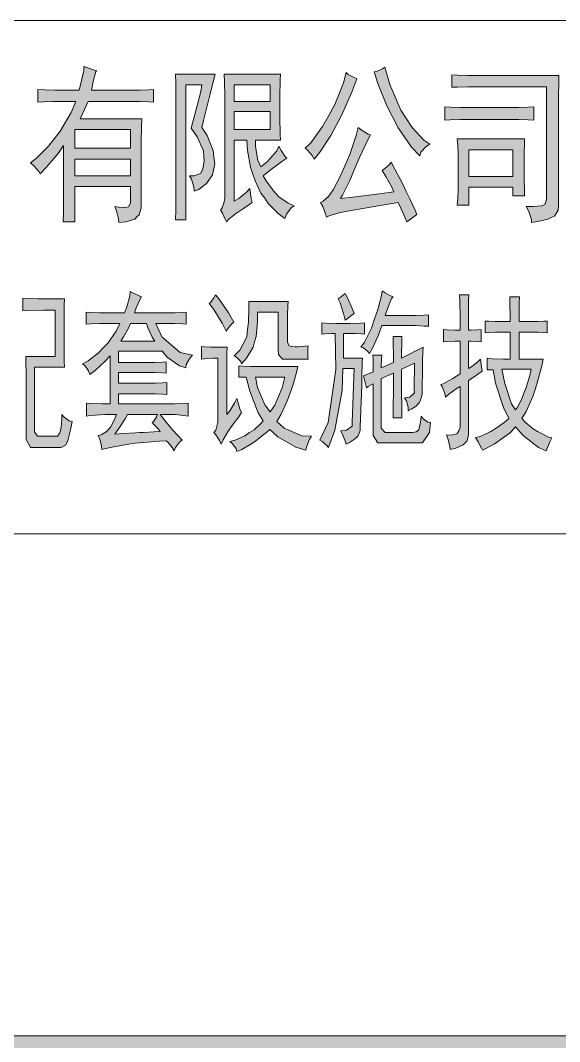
# Model space of a CAD drawing. Header units: millimetres. Extents: x 0 to 207, y 0 to 293.
# Drawn here: x 129.03 to 140.8, y 242.76 to 265.05 of the extents above; entities that cross this region are included whole.
import ezdxf

# ---------------------------------------------------------------- set-up
doc = ezdxf.new("R2010")
doc.units = ezdxf.units.MM

msp = doc.modelspace()

# ---------------------------------------------------------------- hatches: boundary and pattern name
h = msp.add_hatch(color=0)
h.paths.add_polyline_path([(129.247194, 261.941028), (129.38125, 262.043333), (129.645833, 262.307917), (129.772833, 262.473722), (129.899833, 262.636), (130.136194, 263.041694), (130.242028, 263.285111), (129.818694, 263.285111), (129.737556, 263.285111), (129.532944, 263.278056), (129.409472, 263.271), (129.409472, 263.546167), (129.561167, 263.539111), (129.790472, 263.532056), (129.864556, 263.532056), (130.309056, 263.532056), (130.358444, 263.708444), (130.411361, 263.962444), (130.414889, 264.043583), (130.503083, 264.015361), (130.644194, 263.9695), (130.697111, 263.955389), (130.679472, 263.934222), (130.6195, 263.722556), (130.580694, 263.532056), (131.526139, 263.532056), (131.624917, 263.532056), (131.829528, 263.539111), (131.935361, 263.546167), (131.935361, 263.271), (131.829528, 263.278056), (131.642556, 263.285111), (131.561417, 263.285111), (130.510139, 263.285111), (130.467806, 263.189861), (130.379611, 262.999361), (130.33375, 262.904111), (131.677833, 262.904111), (131.670778, 262.720667), (131.66725, 262.392583), (131.66725, 262.247944), (131.66725, 261.062611), (131.66725, 260.960306), (131.621389, 260.812139), (131.572, 260.76275), (131.526139, 260.716889), (131.328583, 260.653389), (131.176889, 260.639278), (131.169833, 260.720417), (131.1275, 260.893278), (131.092222, 260.988528), (131.180417, 260.974417), (131.310944, 260.967361), (131.34975, 260.974417), (131.392083, 260.981472), (131.434417, 261.062611), (131.434417, 261.136694), (131.434417, 261.4295), (130.217333, 261.4295), (130.217333, 260.653389), (129.959806, 260.653389), (129.966861, 260.836833), (129.970389, 261.150806), (129.970389, 261.281333), (129.970389, 262.3185), (129.850444, 262.145639), (129.592917, 261.838722), (129.458861, 261.704667), (129.434167, 261.757583), (129.328333, 261.874)])
h.paths.add_polyline_path([(131.434417, 262.262056), (131.434417, 262.671278), (130.217333, 262.671278), (130.217333, 262.262056)])
h.paths.add_polyline_path([(131.434417, 261.662333), (131.434417, 262.025694), (130.217333, 262.025694), (130.217333, 261.662333)])
h = msp.add_hatch(color=0)
h.dxf.hatch_style = 2
h.paths.add_polyline_path([(136.983611, 264.029472), (137.0965, 263.655528), (137.332861, 263.094611), (137.459861, 262.904111), (137.583333, 262.713611), (137.837333, 262.434917), (137.967861, 262.35025), (137.886722, 262.297333), (137.773833, 262.173861), (137.745611, 262.099778), (137.569222, 262.283222), (137.272889, 262.706556), (137.149417, 262.946444), (137.025944, 263.189861), (136.828389, 263.676694), (136.750778, 263.927167), (136.814278, 263.941278), (136.934222, 263.994194)])
h = msp.add_hatch(color=0)
h.dxf.hatch_style = 2
h.paths.add_polyline_path([(133.279444, 263.881306), (133.173611, 263.450917), (133.028972, 262.868833), (132.986639, 262.713611), (133.103056, 262.537222), (133.237111, 262.216194), (133.25475, 262.071556), (133.272389, 261.923389), (133.223, 261.6835), (133.155972, 261.58825), (133.088944, 261.493), (132.923139, 261.362472), (132.824361, 261.327194), (132.817306, 261.422444), (132.764389, 261.58825), (132.718528, 261.662333), (132.824361, 261.662333), (132.958417, 261.711722), (132.986639, 261.764639), (133.014861, 261.814028), (133.039556, 261.979833), (133.0325, 262.092722), (133.028972, 262.205611), (132.887861, 262.509), (132.753806, 262.6995), (132.845528, 263.027583), (132.965472, 263.503833), (132.986639, 263.648472), (132.637389, 263.648472), (132.637389, 260.69925), (132.415139, 260.69925), (132.422194, 260.903861), (132.425722, 261.3025), (132.425722, 261.500056), (132.425722, 263.211028), (132.425722, 263.341556), (132.422194, 263.676694), (132.415139, 263.881306)])
h = msp.add_hatch(color=0)
h.paths.add_polyline_path([(134.704667, 263.881306), (134.701139, 263.750778), (134.694083, 263.387417), (134.694083, 263.151056), (134.694083, 262.925278), (134.701139, 262.568972), (134.704667, 262.434917), (134.157861, 262.434917), (134.157861, 262.297333), (134.214306, 262.004528), (134.274278, 261.852833), (134.425972, 261.976306), (134.623528, 262.202083), (134.669389, 262.304389), (134.718778, 262.216194), (134.803444, 262.085667), (134.845778, 262.043333), (134.739944, 261.976306), (134.482417, 261.785806), (134.330722, 261.662333), (134.394222, 261.552972), (134.531806, 261.362472), (134.598833, 261.281333), (134.669389, 261.200194), (134.874, 261.062611), (135.008056, 261.006167), (134.941028, 260.960306), (134.835194, 260.822722), (134.799917, 260.727472), (134.658806, 260.836833), (134.440083, 261.059083), (134.362472, 261.171972), (134.281333, 261.284861), (134.154333, 261.549444), (134.104944, 261.697611), (134.055556, 261.849306), (133.988528, 262.216194), (133.970889, 262.434917), (133.69925, 262.434917), (133.69925, 261.108472), (133.7945, 261.164917), (133.963833, 261.3025), (134.037917, 261.383639), (134.044972, 261.320139), (134.069667, 261.164917), (134.087306, 261.076722), (134.034389, 261.041444), (133.896806, 260.946194), (133.812139, 260.886222), (133.727472, 260.829778), (133.582833, 260.713361), (133.526389, 260.653389), (133.501694, 260.713361), (133.438194, 260.843889), (133.395861, 260.917972), (133.431139, 260.960306), (133.477, 261.090833), (133.491111, 261.179028), (133.491111, 263.23925), (133.491111, 263.387417), (133.484056, 263.708444), (133.477, 263.881306)])
h.paths.add_polyline_path([(134.482417, 262.671278), (134.482417, 263.066389), (133.69925, 263.066389), (133.69925, 262.671278)])
h.paths.add_polyline_path([(134.482417, 263.285111), (134.482417, 263.648472), (133.69925, 263.648472), (133.69925, 263.285111)])
h = msp.add_hatch(color=0)
h.dxf.hatch_style = 2
h.paths.add_polyline_path([(136.376833, 263.779), (136.267472, 263.489722), (136.038167, 262.978194), (135.92175, 262.759472), (135.805333, 262.537222), (135.565444, 262.173861), (135.441972, 262.025694), (135.396111, 262.106833), (135.297333, 262.22325), (135.244417, 262.262056), (135.367889, 262.378472), (135.621889, 262.734778), (135.759472, 262.978194), (135.893528, 263.218083), (136.084028, 263.687278), (136.144, 263.913056), (136.182806, 263.87425), (136.30275, 263.81075)])
h = msp.add_hatch(color=0)
h.dxf.hatch_style = 2
h.paths.add_polyline_path([(140.783028, 263.853083), (140.7795, 263.694333), (140.772444, 263.408583), (140.772444, 263.285111), (140.772444, 261.006167), (140.765389, 260.910917), (140.687778, 260.780389), (140.613694, 260.748639), (140.543139, 260.716889), (140.327944, 260.660444), (140.186833, 260.639278), (140.186833, 260.706306), (140.130389, 260.879167), (140.070417, 260.988528), (140.222111, 260.988528), (140.409083, 261.006167), (140.444361, 261.020278), (140.479639, 261.034389), (140.514917, 261.14375), (140.514917, 261.239), (140.514917, 263.606139), (138.902722, 263.606139), (138.796889, 263.606139), (138.567583, 263.599083), (138.447639, 263.592028), (138.447639, 263.867194), (138.567583, 263.860139), (138.789833, 263.853083), (138.892139, 263.853083)])
h = msp.add_hatch(color=0)
h.dxf.hatch_style = 2
h.paths.add_polyline_path([(139.827, 263.151056), (139.901083, 263.151056), (140.105694, 263.158111), (140.236222, 263.168694), (140.236222, 262.875889), (140.11275, 262.882944), (139.911667, 262.89), (139.837583, 262.89), (138.751028, 262.89), (138.638139, 262.89), (138.412361, 262.882944), (138.295944, 262.875889), (138.295944, 263.168694), (138.412361, 263.158111), (138.638139, 263.151056), (138.751028, 263.151056)])
h = msp.add_hatch(color=0)
h.dxf.hatch_style = 2
h.paths.add_polyline_path([(137.184694, 261.309556), (137.138833, 261.411861), (137.008306, 261.648222), (136.927167, 261.77875), (136.983611, 261.821083), (137.085917, 261.909278), (137.124722, 261.955139), (137.212917, 261.792861), (137.375194, 261.475361), (137.452806, 261.320139), (137.530417, 261.161389), (137.646833, 260.910917), (137.685639, 260.815667), (137.622139, 260.769806), (137.512778, 260.688667), (137.463389, 260.653389), (137.428111, 260.741583), (137.336389, 260.95325), (137.276417, 261.076722), (136.884833, 261.013222), (136.3345, 260.917972), (136.172222, 260.886222), (136.013472, 260.858), (135.780639, 260.790972), (135.710083, 260.755694), (135.692444, 260.829778), (135.628944, 260.988528), (135.583083, 261.076722), (135.639528, 261.108472), (135.752417, 261.20725), (135.805333, 261.281333), (135.85825, 261.355417), (136.013472, 261.662333), (136.115778, 261.895167), (136.218083, 262.128), (136.359194, 262.537222), (136.401528, 262.713611), (136.489722, 262.646583), (136.623778, 262.568972), (136.669639, 262.554861), (136.606139, 262.427861), (136.433278, 262.057444), (136.323917, 261.806972), (136.218083, 261.560028), (136.062861, 261.239), (136.013472, 261.164917), (136.285111, 261.193139), (136.867194, 261.267222)])
h = msp.add_hatch(color=0)
h.paths.add_polyline_path([(140.035139, 262.466667), (140.031611, 262.364361), (140.024556, 262.145639), (140.024556, 262.025694), (140.024556, 261.704667), (140.024556, 261.58825), (140.031611, 261.348361), (140.035139, 261.224889), (139.777611, 261.224889), (139.777611, 261.411861), (138.821583, 261.411861), (138.821583, 261.020278), (138.564056, 261.020278), (138.574639, 261.150806), (138.585222, 261.383639), (138.585222, 261.485944), (138.585222, 262.025694), (138.585222, 262.120944), (138.574639, 262.339667), (138.564056, 262.466667)])
h.paths.add_polyline_path([(139.777611, 261.648222), (139.777611, 262.230306), (138.821583, 262.230306), (138.821583, 261.648222)])
h = msp.add_hatch(color=0)
h.paths.add_polyline_path([(131.670778, 259.020028), (131.6355, 258.953), (131.557889, 258.776611), (131.519083, 258.66725), (132.305778, 258.66725), (132.3975, 258.66725), (132.570361, 258.674306), (132.6515, 258.681361), (132.6515, 258.420306), (132.577417, 258.427361), (132.401028, 258.434417), (132.305778, 258.434417), (131.988278, 258.434417), (132.115278, 258.148667), (132.513917, 257.806472), (132.785556, 257.7465), (132.725583, 257.683), (132.6515, 257.541889), (132.640917, 257.471333), (132.499806, 257.513667), (132.23875, 257.697111), (132.122333, 257.834694), (131.169833, 257.834694), (131.169833, 257.58775), (131.875389, 257.58775), (131.963583, 257.58775), (132.129389, 257.594806), (132.214056, 257.601861), (132.214056, 257.351389), (132.129389, 257.358444), (131.963583, 257.369028), (131.875389, 257.369028), (131.169833, 257.369028), (131.169833, 257.132667), (131.896556, 257.132667), (131.977694, 257.132667), (132.139972, 257.139722), (132.224639, 257.146778), (132.224639, 256.885722), (132.139972, 256.892778), (131.977694, 256.899833), (131.896556, 256.899833), (131.169833, 256.899833), (131.169833, 256.681111), (132.316361, 256.681111), (132.401028, 256.681111), (132.591528, 256.688167), (132.693833, 256.695222), (132.693833, 256.416528), (132.595056, 256.430639), (132.408083, 256.448278), (132.316361, 256.448278), (132.08, 256.448278), (132.136444, 256.374194), (132.242278, 256.243667), (132.295194, 256.183694), (132.344583, 256.123722), (132.478639, 255.979083), (132.559778, 255.890889), (132.503333, 255.848556), (132.418667, 255.732139), (132.386917, 255.658056), (132.341056, 255.732139), (132.252861, 255.8415), (132.214056, 255.876778), (132.058833, 255.869722), (131.723694, 255.8415), (131.536722, 255.820333), (131.353278, 255.795639), (130.989917, 255.732139), (130.81, 255.686278), (130.802944, 255.760361), (130.760611, 255.912056), (130.728861, 255.993194), (130.795889, 256.007306), (130.90525, 256.074333), (130.951111, 256.123722), (130.993444, 256.176639), (131.081639, 256.338917), (131.1275, 256.448278), (130.877028, 256.448278), (130.552472, 256.430639), (130.474861, 256.416528), (130.474861, 256.695222), (130.556, 256.688167), (130.81, 256.681111), (130.986389, 256.681111), (130.986389, 257.732389), (130.877028, 257.615972), (130.658306, 257.411361), (130.545417, 257.323167), (130.513667, 257.404306), (130.432528, 257.520722), (130.383139, 257.556), (130.510139, 257.623028), (130.735917, 257.795889), (130.838222, 257.901722), (130.937, 258.007556), (131.116917, 258.272139), (131.201583, 258.434417), (130.84175, 258.434417), (130.757083, 258.434417), (130.566583, 258.427361), (130.464278, 258.420306), (130.464278, 258.681361), (130.566583, 258.674306), (130.757083, 258.66725), (130.84175, 258.66725), (131.303889, 258.66725), (131.353278, 258.797778), (131.416778, 259.034139), (131.423833, 259.136444), (131.497917, 259.097639), (131.621389, 259.041194)])
h.paths.add_polyline_path([(131.088694, 256.021417), (131.272139, 256.032), (131.543778, 256.046111), (131.628444, 256.053167), (131.716639, 256.060222), (131.942417, 256.074333), (132.08, 256.081389), (132.037667, 256.134306), (131.953, 256.226028), (131.907139, 256.271889), (131.942417, 256.307167), (131.998861, 256.395361), (132.020028, 256.448278), (131.363861, 256.448278), (131.318, 256.353028), (131.180417, 256.141361)])
h.paths.add_polyline_path([(131.967111, 258.053417), (131.907139, 258.134556), (131.815417, 258.325056), (131.783667, 258.434417), (131.434417, 258.434417), (131.388556, 258.332111), (131.282722, 258.141611), (131.219222, 258.053417)])
h = msp.add_hatch(color=0)
h.dxf.hatch_style = 2
h.paths.add_polyline_path([(133.2865, 259.062361), (133.367639, 258.967111), (133.568722, 258.66725), (133.685139, 258.462639), (133.646333, 258.427361), (133.561667, 258.332111), (133.522861, 258.272139), (133.434667, 258.441472), (133.251222, 258.741333), (133.152444, 258.871861), (133.184194, 258.900083), (133.251222, 258.995333)])
h = msp.add_hatch(color=0)
h.dxf.hatch_style = 2
h.paths.add_polyline_path([(136.119306, 259.090583), (136.17575, 258.981222), (136.274528, 258.7625), (136.313333, 258.653139), (136.267472, 258.617861), (136.172222, 258.543778), (136.119306, 258.5085), (136.084028, 258.653139), (136.006417, 258.885972), (135.967611, 258.974167), (136.006417, 259.002389), (136.084028, 259.062361)])
h = msp.add_hatch(color=0)
h.dxf.hatch_style = 2
h.paths.add_polyline_path([(137.163528, 259.020028), (137.131778, 258.981222), (137.047111, 258.776611), (136.990667, 258.610806), (137.562167, 258.610806), (137.653889, 258.610806), (137.844389, 258.617861), (137.939639, 258.624917), (137.939639, 258.374444), (137.844389, 258.3815), (137.653889, 258.392083), (137.562167, 258.392083), (136.916583, 258.392083), (136.853083, 258.201583), (136.719028, 257.894667), (136.652, 257.77825), (136.616722, 257.827639), (136.517944, 257.901722), (136.457972, 257.922889), (136.539111, 258.025194), (136.690806, 258.332111), (136.757833, 258.536722), (136.828389, 258.741333), (136.913056, 259.04825), (136.927167, 259.150556), (136.994194, 259.104694), (137.110611, 259.041194)])
h = msp.add_hatch(color=0)
h.dxf.hatch_style = 2
h.paths.add_polyline_path([(139.075583, 257.658306), (139.082639, 257.608917), (139.09675, 257.478389), (139.107333, 257.39725), (139.036778, 257.344333), (138.888611, 257.242028), (138.811, 257.192639), (138.811, 256.0955), (138.814528, 256.007306), (138.77925, 255.876778), (138.736917, 255.834444), (138.698111, 255.788583), (138.532306, 255.718028), (138.412361, 255.686278), (138.401778, 255.760361), (138.359444, 255.922639), (138.327694, 256.007306), (138.43, 256.00025), (138.557, 256.028472), (138.581694, 256.060222), (138.602861, 256.091972), (138.627556, 256.169583), (138.627556, 256.211917), (138.627556, 257.062111), (138.542889, 257.009194), (138.384139, 256.892778), (138.310056, 256.82575), (138.292417, 256.906889), (138.243028, 257.044472), (138.20775, 257.104444), (138.257139, 257.118556), (138.468806, 257.234972), (138.627556, 257.337278), (138.627556, 258.053417), (138.518194, 258.053417), (138.338278, 258.046361), (138.267722, 258.039306), (138.267722, 258.303889), (138.338278, 258.296833), (138.518194, 258.289778), (138.627556, 258.289778), (138.627556, 258.550833), (138.6205, 258.938889), (138.616972, 259.062361), (138.821583, 259.062361), (138.814528, 258.953), (138.811, 258.564944), (138.811, 258.289778), (138.867444, 258.289778), (139.005028, 258.296833), (139.086167, 258.303889), (139.086167, 258.039306), (139.005028, 258.046361), (138.867444, 258.053417), (138.811, 258.053417), (138.811, 257.453694), (138.881556, 257.499556), (139.015611, 257.601861)])
h = msp.add_hatch(color=0)
h.dxf.hatch_style = 2
h.paths.add_polyline_path([(129.081389, 258.988278), (129.204861, 258.981222), (129.409472, 258.974167), (129.490611, 258.974167), (129.995083, 258.974167), (129.988028, 258.836583), (129.9845, 258.455583), (129.9845, 258.215694), (129.9845, 257.982861), (129.988028, 257.615972), (129.995083, 257.485444), (129.338917, 257.485444), (129.338917, 256.169583), (129.338917, 256.074333), (129.405944, 255.979083), (129.472972, 255.979083), (129.797528, 255.979083), (129.839861, 255.979083), (129.892778, 256.046111), (129.906889, 256.109611), (129.921, 256.176639), (129.931583, 256.345972), (129.931583, 256.448278), (129.9845, 256.388306), (130.097389, 256.314222), (130.157361, 256.300111), (130.122083, 256.116667), (130.062111, 255.883833), (130.040944, 255.834444), (130.01625, 255.781528), (129.921, 255.732139), (129.850444, 255.732139), (129.338917, 255.732139), (129.247194, 255.732139), (129.155472, 255.905), (129.155472, 256.081389), (129.155472, 257.249083), (129.155472, 257.351389), (129.148417, 257.58775), (129.144889, 257.718278), (129.790472, 257.718278), (129.790472, 258.727222), (129.532944, 258.727222), (129.180167, 258.720167), (129.081389, 258.713111)])
h = msp.add_hatch(color=0)
h.dxf.hatch_style = 2
h.paths.add_polyline_path([(134.84225, 257.658306), (134.754056, 257.658306), (134.662333, 257.760611), (134.658806, 257.862917), (134.658806, 258.681361), (134.20725, 258.681361), (134.20725, 258.47675), (134.1755, 258.155722), (134.140222, 258.039306), (134.108472, 257.922889), (133.967361, 257.683), (133.858, 257.556), (133.840361, 257.608917), (133.755694, 257.697111), (133.695722, 257.732389), (133.822722, 257.855861), (133.970889, 258.141611), (133.988528, 258.303889), (134.006167, 258.462639), (134.01675, 258.769556), (134.013222, 258.917722), (134.874, 258.917722), (134.866944, 258.829528), (134.863417, 258.610806), (134.863417, 258.47675), (134.863417, 258.085167), (134.863417, 258.025194), (134.891639, 257.954639), (134.919861, 257.944056), (134.948083, 257.933472), (135.025694, 257.926417), (135.075083, 257.929944), (135.128, 257.933472), (135.244417, 257.944056), (135.311444, 257.951111), (135.300861, 257.880556), (135.300861, 257.732389), (135.311444, 257.658306)])
h = msp.add_hatch(color=0)
h.paths.add_polyline_path([(139.220222, 257.675944), (139.326056, 257.665361), (139.576528, 257.658306), (139.721167, 257.658306), (139.721167, 258.243917), (139.484806, 258.243917), (139.393083, 258.243917), (139.241389, 258.236861), (139.177889, 258.229806), (139.177889, 258.490861), (139.2555, 258.483806), (139.396611, 258.47675), (139.463639, 258.47675), (139.721167, 258.47675), (139.721167, 258.586111), (139.714111, 258.85775), (139.710583, 259.020028), (139.925778, 259.020028), (139.918722, 258.885972), (139.915194, 258.617861), (139.915194, 258.47675), (140.2715, 258.47675), (140.327944, 258.47675), (140.458472, 258.483806), (140.529028, 258.490861), (140.529028, 258.229806), (140.458472, 258.236861), (140.327944, 258.243917), (140.2715, 258.243917), (139.915194, 258.243917), (139.915194, 257.658306), (140.437306, 257.658306), (140.412611, 257.513667), (140.327944, 257.192639), (140.2715, 257.01625), (140.215056, 256.839861), (140.066889, 256.511778), (139.975167, 256.360083), (140.056306, 256.271889), (140.225639, 256.134306), (140.313833, 256.081389), (140.402028, 256.032), (140.560778, 255.957917), (140.631333, 255.93675), (140.596056, 255.869722), (140.532556, 255.732139), (140.507861, 255.658056), (140.338528, 255.732139), (140.003389, 255.993194), (139.834056, 256.183694), (139.724694, 256.060222), (139.368389, 255.802694), (139.117917, 255.672167), (139.09675, 255.718028), (139.019139, 255.855611), (138.962694, 255.950861), (139.040306, 255.964972), (139.209639, 256.032), (139.301361, 256.081389), (139.393083, 256.134306), (139.587111, 256.271889), (139.689417, 256.360083), (139.573, 256.599972), (139.403667, 257.132667), (139.35075, 257.425472), (139.220222, 257.425472)])
h.paths.add_polyline_path([(139.537722, 257.439583), (139.601222, 257.125611), (139.749389, 256.681111), (139.834056, 256.550583), (139.879917, 256.607028), (139.975167, 256.790472), (140.021028, 256.913944), (140.070417, 257.037417), (140.151556, 257.302), (140.179778, 257.439583)])
h = msp.add_hatch(color=0)
h.dxf.hatch_style = 2
h.paths.add_polyline_path([(136.539111, 258.201583), (136.472083, 258.208639), (136.341556, 258.215694), (136.274528, 258.215694), (136.0805, 258.215694), (136.0805, 257.675944), (136.500306, 257.675944), (136.49325, 257.58775), (136.482667, 257.294944), (136.479139, 257.090333), (136.447389, 256.183694), (136.447389, 256.102556), (136.405056, 255.986139), (136.36625, 255.950861), (136.323917, 255.912056), (136.211028, 255.8415), (136.140472, 255.802694), (136.126361, 255.855611), (136.069917, 256.00025), (136.027583, 256.0955), (136.151056, 256.109611), (136.274528, 256.197806), (136.274528, 256.271889), (136.313333, 257.453694), (136.069917, 257.453694), (136.052278, 256.973917), (135.893528, 256.109611), (135.752417, 255.732139), (135.710083, 255.781528), (135.618361, 255.862667), (135.568972, 255.890889), (135.745361, 256.271889), (135.914694, 257.432528), (135.904111, 258.215694), (135.822972, 258.215694), (135.674806, 258.208639), (135.607778, 258.201583), (135.607778, 258.448528), (135.688917, 258.441472), (135.92175, 258.434417), (136.069917, 258.434417), (136.221611, 258.434417), (136.457972, 258.441472), (136.539111, 258.448528)])
h = msp.add_hatch(color=0)
h.dxf.hatch_style = 2
h.paths.add_polyline_path([(136.733139, 257.383139), (136.733139, 257.46075), (136.729611, 257.644194), (136.722556, 257.7465), (136.916583, 257.7465), (136.913056, 257.65125), (136.906, 257.513667), (136.906, 257.471333), (137.174111, 257.58775), (137.174111, 257.725333), (137.167056, 258.011083), (137.163528, 258.155722), (137.357556, 258.155722), (137.354028, 258.025194), (137.346972, 257.785306), (137.346972, 257.675944), (137.819694, 257.922889), (137.812639, 257.813528), (137.809111, 257.623028), (137.809111, 257.541889), (137.798528, 256.899833), (137.787944, 256.82575), (137.742083, 256.712861), (137.706806, 256.674056), (137.668, 256.631722), (137.562167, 256.564694), (137.491611, 256.532944), (137.491611, 256.607028), (137.456333, 256.748139), (137.417528, 256.811639), (137.526889, 256.82575), (137.629194, 256.921), (137.622139, 257.002139), (137.632722, 257.573639), (137.346972, 257.439583), (137.346972, 257.044472), (137.354028, 256.511778), (137.357556, 256.374194), (137.163528, 256.374194), (137.167056, 256.550583), (137.174111, 257.037417), (137.174111, 257.351389), (136.906, 257.234972), (136.906, 256.243667), (136.906, 256.148417), (136.994194, 256.053167), (137.082389, 256.053167), (137.551583, 256.053167), (137.597444, 256.053167), (137.671528, 256.074333), (137.69975, 256.0955), (137.727972, 256.116667), (137.766778, 256.278944), (137.777361, 256.416528), (137.823222, 256.353028), (137.925528, 256.278944), (137.981972, 256.271889), (137.957278, 256.053167), (137.809111, 255.834444), (137.685639, 255.834444), (136.93775, 255.834444), (136.835444, 255.834444), (136.733139, 255.993194), (136.733139, 256.155472), (136.733139, 257.118556), (136.697861, 257.104444), (136.62025, 257.062111), (136.581444, 257.030361), (136.517944, 257.294944)])
h = msp.add_hatch(color=0)
h.dxf.hatch_style = 2
h.paths.add_polyline_path([(133.544028, 257.922889), (133.536972, 257.792361), (133.533444, 257.499556), (133.533444, 257.337278), (133.533444, 256.448278), (133.600472, 256.532944), (133.709833, 256.709333), (133.755694, 256.797528), (133.773333, 256.723444), (133.822722, 256.57175), (133.858, 256.490611), (133.7945, 256.402417), (133.671028, 256.236611), (133.614583, 256.155472), (133.558139, 256.074333), (133.455833, 255.897944), (133.409972, 255.802694), (133.374694, 255.883833), (133.297083, 256.007306), (133.25475, 256.053167), (133.297083, 256.109611), (133.339417, 256.278944), (133.339417, 256.388306), (133.339417, 257.675944), (133.230056, 257.675944), (133.050139, 257.665361), (132.979583, 257.658306), (132.979583, 257.937), (133.046611, 257.929944), (133.184194, 257.922889), (133.25475, 257.922889)])
h = msp.add_hatch(color=0)
h.paths.add_polyline_path([(133.798028, 257.513667), (133.879167, 257.506611), (134.062611, 257.499556), (134.164917, 257.499556), (135.085667, 257.499556), (135.057444, 257.369028), (134.972778, 257.07975), (134.919861, 256.921), (134.863417, 256.765778), (134.718778, 256.455333), (134.627056, 256.300111), (134.789333, 256.148417), (135.170333, 255.986139), (135.382, 255.979083), (135.343194, 255.912056), (135.279694, 255.760361), (135.262056, 255.672167), (135.039806, 255.739194), (134.648222, 255.964972), (134.471833, 256.123722), (134.408333, 256.067278), (134.249583, 255.940278), (134.157861, 255.869722), (134.062611, 255.799167), (133.865056, 255.686278), (133.755694, 255.643944), (133.738056, 255.700389), (133.660444, 255.80975), (133.604, 255.862667), (133.716889, 255.890889), (133.928556, 255.986139), (134.027333, 256.053167), (134.129639, 256.116667), (134.277806, 256.250722), (134.330722, 256.314222), (134.217833, 256.483556), (134.034389, 256.959806), (133.960306, 257.266722), (133.798028, 257.266722)])
h.paths.add_polyline_path([(134.482417, 256.504722), (134.584722, 256.652889), (134.743472, 257.030361), (134.799917, 257.266722), (134.164917, 257.266722), (134.203722, 257.037417), (134.362472, 256.659944)])
h = msp.add_hatch(color=0)
h.dxf.hatch_style = 2
h.paths.add_polyline_path([(201.9935, 242.883972), (201.9935, 242.390083), (25.124833, 242.390083), (25.124833, 242.883972)])

# ---------------------------------------------------------------- linework, layer by layer
at = {"color": 0, "lineweight": 0}
for points in [[(77.840417, 265.052528), (201.9935, 265.052528)], [(77.840417, 253.844778), (201.9935, 253.844778)]]:
    msp.add_lwpolyline(points, dxfattribs=at)
for points in [[(129.247194, 261.941028), (129.38125, 262.043333), (129.645833, 262.307917), (129.772833, 262.473722), (129.899833, 262.636), (130.136194, 263.041694), (130.242028, 263.285111), (129.818694, 263.285111), (129.737556, 263.285111), (129.532944, 263.278056), (129.409472, 263.271), (129.409472, 263.546167), (129.561167, 263.539111), (129.790472, 263.532056), (129.864556, 263.532056), (130.309056, 263.532056), (130.358444, 263.708444), (130.411361, 263.962444), (130.414889, 264.043583), (130.503083, 264.015361), (130.644194, 263.9695), (130.697111, 263.955389), (130.679472, 263.934222), (130.6195, 263.722556), (130.580694, 263.532056), (131.526139, 263.532056), (131.624917, 263.532056), (131.829528, 263.539111), (131.935361, 263.546167), (131.935361, 263.271), (131.829528, 263.278056), (131.642556, 263.285111), (131.561417, 263.285111), (130.510139, 263.285111), (130.467806, 263.189861), (130.379611, 262.999361), (130.33375, 262.904111), (131.677833, 262.904111), (131.670778, 262.720667), (131.66725, 262.392583), (131.66725, 262.247944), (131.66725, 261.062611), (131.66725, 260.960306), (131.621389, 260.812139), (131.572, 260.76275), (131.526139, 260.716889), (131.328583, 260.653389), (131.176889, 260.639278), (131.169833, 260.720417), (131.1275, 260.893278), (131.092222, 260.988528), (131.180417, 260.974417), (131.310944, 260.967361), (131.34975, 260.974417), (131.392083, 260.981472), (131.434417, 261.062611), (131.434417, 261.136694), (131.434417, 261.4295), (130.217333, 261.4295), (130.217333, 260.653389), (129.959806, 260.653389), (129.966861, 260.836833), (129.970389, 261.150806), (129.970389, 261.281333), (129.970389, 262.3185), (129.850444, 262.145639), (129.592917, 261.838722), (129.458861, 261.704667), (129.434167, 261.757583), (129.328333, 261.874)], [(136.983611, 264.029472), (137.0965, 263.655528), (137.332861, 263.094611), (137.459861, 262.904111), (137.583333, 262.713611), (137.837333, 262.434917), (137.967861, 262.35025), (137.886722, 262.297333), (137.773833, 262.173861), (137.745611, 262.099778), (137.569222, 262.283222), (137.272889, 262.706556), (137.149417, 262.946444), (137.025944, 263.189861), (136.828389, 263.676694), (136.750778, 263.927167), (136.814278, 263.941278), (136.934222, 263.994194)], [(133.279444, 263.881306), (133.173611, 263.450917), (133.028972, 262.868833), (132.986639, 262.713611), (133.103056, 262.537222), (133.237111, 262.216194), (133.25475, 262.071556), (133.272389, 261.923389), (133.223, 261.6835), (133.155972, 261.58825), (133.088944, 261.493), (132.923139, 261.362472), (132.824361, 261.327194), (132.817306, 261.422444), (132.764389, 261.58825), (132.718528, 261.662333), (132.824361, 261.662333), (132.958417, 261.711722), (132.986639, 261.764639), (133.014861, 261.814028), (133.039556, 261.979833), (133.0325, 262.092722), (133.028972, 262.205611), (132.887861, 262.509), (132.753806, 262.6995), (132.845528, 263.027583), (132.965472, 263.503833), (132.986639, 263.648472), (132.637389, 263.648472), (132.637389, 260.69925), (132.415139, 260.69925), (132.422194, 260.903861), (132.425722, 261.3025), (132.425722, 261.500056), (132.425722, 263.211028), (132.425722, 263.341556), (132.422194, 263.676694), (132.415139, 263.881306)], [(134.704667, 263.881306), (134.701139, 263.750778), (134.694083, 263.387417), (134.694083, 263.151056), (134.694083, 262.925278), (134.701139, 262.568972), (134.704667, 262.434917), (134.157861, 262.434917), (134.157861, 262.297333), (134.214306, 262.004528), (134.274278, 261.852833), (134.425972, 261.976306), (134.623528, 262.202083), (134.669389, 262.304389), (134.718778, 262.216194), (134.803444, 262.085667), (134.845778, 262.043333), (134.739944, 261.976306), (134.482417, 261.785806), (134.330722, 261.662333), (134.394222, 261.552972), (134.531806, 261.362472), (134.598833, 261.281333), (134.669389, 261.200194), (134.874, 261.062611), (135.008056, 261.006167), (134.941028, 260.960306), (134.835194, 260.822722), (134.799917, 260.727472), (134.658806, 260.836833), (134.440083, 261.059083), (134.362472, 261.171972), (134.281333, 261.284861), (134.154333, 261.549444), (134.104944, 261.697611), (134.055556, 261.849306), (133.988528, 262.216194), (133.970889, 262.434917), (133.69925, 262.434917), (133.69925, 261.108472), (133.7945, 261.164917), (133.963833, 261.3025), (134.037917, 261.383639), (134.044972, 261.320139), (134.069667, 261.164917), (134.087306, 261.076722), (134.034389, 261.041444), (133.896806, 260.946194), (133.812139, 260.886222), (133.727472, 260.829778), (133.582833, 260.713361), (133.526389, 260.653389), (133.501694, 260.713361), (133.438194, 260.843889), (133.395861, 260.917972), (133.431139, 260.960306), (133.477, 261.090833), (133.491111, 261.179028), (133.491111, 263.23925), (133.491111, 263.387417), (133.484056, 263.708444), (133.477, 263.881306)], [(136.376833, 263.779), (136.267472, 263.489722), (136.038167, 262.978194), (135.92175, 262.759472), (135.805333, 262.537222), (135.565444, 262.173861), (135.441972, 262.025694), (135.396111, 262.106833), (135.297333, 262.22325), (135.244417, 262.262056), (135.367889, 262.378472), (135.621889, 262.734778), (135.759472, 262.978194), (135.893528, 263.218083), (136.084028, 263.687278), (136.144, 263.913056), (136.182806, 263.87425), (136.30275, 263.81075)], [(140.783028, 263.853083), (140.7795, 263.694333), (140.772444, 263.408583), (140.772444, 263.285111), (140.772444, 261.006167), (140.765389, 260.910917), (140.687778, 260.780389), (140.613694, 260.748639), (140.543139, 260.716889), (140.327944, 260.660444), (140.186833, 260.639278), (140.186833, 260.706306), (140.130389, 260.879167), (140.070417, 260.988528), (140.222111, 260.988528), (140.409083, 261.006167), (140.444361, 261.020278), (140.479639, 261.034389), (140.514917, 261.14375), (140.514917, 261.239), (140.514917, 263.606139), (138.902722, 263.606139), (138.796889, 263.606139), (138.567583, 263.599083), (138.447639, 263.592028), (138.447639, 263.867194), (138.567583, 263.860139), (138.789833, 263.853083), (138.892139, 263.853083)], [(134.482417, 263.285111), (134.482417, 263.648472), (133.69925, 263.648472), (133.69925, 263.285111)], [(134.482417, 262.671278), (134.482417, 263.066389), (133.69925, 263.066389), (133.69925, 262.671278)], [(139.827, 263.151056), (139.901083, 263.151056), (140.105694, 263.158111), (140.236222, 263.168694), (140.236222, 262.875889), (140.11275, 262.882944), (139.911667, 262.89), (139.837583, 262.89), (138.751028, 262.89), (138.638139, 262.89), (138.412361, 262.882944), (138.295944, 262.875889), (138.295944, 263.168694), (138.412361, 263.158111), (138.638139, 263.151056), (138.751028, 263.151056)], [(131.434417, 262.262056), (131.434417, 262.671278), (130.217333, 262.671278), (130.217333, 262.262056)], [(137.184694, 261.309556), (137.138833, 261.411861), (137.008306, 261.648222), (136.927167, 261.77875), (136.983611, 261.821083), (137.085917, 261.909278), (137.124722, 261.955139), (137.212917, 261.792861), (137.375194, 261.475361), (137.452806, 261.320139), (137.530417, 261.161389), (137.646833, 260.910917), (137.685639, 260.815667), (137.622139, 260.769806), (137.512778, 260.688667), (137.463389, 260.653389), (137.428111, 260.741583), (137.336389, 260.95325), (137.276417, 261.076722), (136.884833, 261.013222), (136.3345, 260.917972), (136.172222, 260.886222), (136.013472, 260.858), (135.780639, 260.790972), (135.710083, 260.755694), (135.692444, 260.829778), (135.628944, 260.988528), (135.583083, 261.076722), (135.639528, 261.108472), (135.752417, 261.20725), (135.805333, 261.281333), (135.85825, 261.355417), (136.013472, 261.662333), (136.115778, 261.895167), (136.218083, 262.128), (136.359194, 262.537222), (136.401528, 262.713611), (136.489722, 262.646583), (136.623778, 262.568972), (136.669639, 262.554861), (136.606139, 262.427861), (136.433278, 262.057444), (136.323917, 261.806972), (136.218083, 261.560028), (136.062861, 261.239), (136.013472, 261.164917), (136.285111, 261.193139), (136.867194, 261.267222)], [(140.035139, 262.466667), (140.031611, 262.364361), (140.024556, 262.145639), (140.024556, 262.025694), (140.024556, 261.704667), (140.024556, 261.58825), (140.031611, 261.348361), (140.035139, 261.224889), (139.777611, 261.224889), (139.777611, 261.411861), (138.821583, 261.411861), (138.821583, 261.020278), (138.564056, 261.020278), (138.574639, 261.150806), (138.585222, 261.383639), (138.585222, 261.485944), (138.585222, 262.025694), (138.585222, 262.120944), (138.574639, 262.339667), (138.564056, 262.466667)], [(139.777611, 261.648222), (139.777611, 262.230306), (138.821583, 262.230306), (138.821583, 261.648222)], [(131.434417, 261.662333), (131.434417, 262.025694), (130.217333, 262.025694), (130.217333, 261.662333)], [(131.670778, 259.020028), (131.6355, 258.953), (131.557889, 258.776611), (131.519083, 258.66725), (132.305778, 258.66725), (132.3975, 258.66725), (132.570361, 258.674306), (132.6515, 258.681361), (132.6515, 258.420306), (132.577417, 258.427361), (132.401028, 258.434417), (132.305778, 258.434417), (131.988278, 258.434417), (132.115278, 258.148667), (132.513917, 257.806472), (132.785556, 257.7465), (132.725583, 257.683), (132.6515, 257.541889), (132.640917, 257.471333), (132.499806, 257.513667), (132.23875, 257.697111), (132.122333, 257.834694), (131.169833, 257.834694), (131.169833, 257.58775), (131.875389, 257.58775), (131.963583, 257.58775), (132.129389, 257.594806), (132.214056, 257.601861), (132.214056, 257.351389), (132.129389, 257.358444), (131.963583, 257.369028), (131.875389, 257.369028), (131.169833, 257.369028), (131.169833, 257.132667), (131.896556, 257.132667), (131.977694, 257.132667), (132.139972, 257.139722), (132.224639, 257.146778), (132.224639, 256.885722), (132.139972, 256.892778), (131.977694, 256.899833), (131.896556, 256.899833), (131.169833, 256.899833), (131.169833, 256.681111), (132.316361, 256.681111), (132.401028, 256.681111), (132.591528, 256.688167), (132.693833, 256.695222), (132.693833, 256.416528), (132.595056, 256.430639), (132.408083, 256.448278), (132.316361, 256.448278), (132.08, 256.448278), (132.136444, 256.374194), (132.242278, 256.243667), (132.295194, 256.183694), (132.344583, 256.123722), (132.478639, 255.979083), (132.559778, 255.890889), (132.503333, 255.848556), (132.418667, 255.732139), (132.386917, 255.658056), (132.341056, 255.732139), (132.252861, 255.8415), (132.214056, 255.876778), (132.058833, 255.869722), (131.723694, 255.8415), (131.536722, 255.820333), (131.353278, 255.795639), (130.989917, 255.732139), (130.81, 255.686278), (130.802944, 255.760361), (130.760611, 255.912056), (130.728861, 255.993194), (130.795889, 256.007306), (130.90525, 256.074333), (130.951111, 256.123722), (130.993444, 256.176639), (131.081639, 256.338917), (131.1275, 256.448278), (130.877028, 256.448278), (130.552472, 256.430639), (130.474861, 256.416528), (130.474861, 256.695222), (130.556, 256.688167), (130.81, 256.681111), (130.986389, 256.681111), (130.986389, 257.732389), (130.877028, 257.615972), (130.658306, 257.411361), (130.545417, 257.323167), (130.513667, 257.404306), (130.432528, 257.520722), (130.383139, 257.556), (130.510139, 257.623028), (130.735917, 257.795889), (130.838222, 257.901722), (130.937, 258.007556), (131.116917, 258.272139), (131.201583, 258.434417), (130.84175, 258.434417), (130.757083, 258.434417), (130.566583, 258.427361), (130.464278, 258.420306), (130.464278, 258.681361), (130.566583, 258.674306), (130.757083, 258.66725), (130.84175, 258.66725), (131.303889, 258.66725), (131.353278, 258.797778), (131.416778, 259.034139), (131.423833, 259.136444), (131.497917, 259.097639), (131.621389, 259.041194)], [(133.2865, 259.062361), (133.367639, 258.967111), (133.568722, 258.66725), (133.685139, 258.462639), (133.646333, 258.427361), (133.561667, 258.332111), (133.522861, 258.272139), (133.434667, 258.441472), (133.251222, 258.741333), (133.152444, 258.871861), (133.184194, 258.900083), (133.251222, 258.995333)], [(136.119306, 259.090583), (136.17575, 258.981222), (136.274528, 258.7625), (136.313333, 258.653139), (136.267472, 258.617861), (136.172222, 258.543778), (136.119306, 258.5085), (136.084028, 258.653139), (136.006417, 258.885972), (135.967611, 258.974167), (136.006417, 259.002389), (136.084028, 259.062361)], [(137.163528, 259.020028), (137.131778, 258.981222), (137.047111, 258.776611), (136.990667, 258.610806), (137.562167, 258.610806), (137.653889, 258.610806), (137.844389, 258.617861), (137.939639, 258.624917), (137.939639, 258.374444), (137.844389, 258.3815), (137.653889, 258.392083), (137.562167, 258.392083), (136.916583, 258.392083), (136.853083, 258.201583), (136.719028, 257.894667), (136.652, 257.77825), (136.616722, 257.827639), (136.517944, 257.901722), (136.457972, 257.922889), (136.539111, 258.025194), (136.690806, 258.332111), (136.757833, 258.536722), (136.828389, 258.741333), (136.913056, 259.04825), (136.927167, 259.150556), (136.994194, 259.104694), (137.110611, 259.041194)], [(139.075583, 257.658306), (139.082639, 257.608917), (139.09675, 257.478389), (139.107333, 257.39725), (139.036778, 257.344333), (138.888611, 257.242028), (138.811, 257.192639), (138.811, 256.0955), (138.814528, 256.007306), (138.77925, 255.876778), (138.736917, 255.834444), (138.698111, 255.788583), (138.532306, 255.718028), (138.412361, 255.686278), (138.401778, 255.760361), (138.359444, 255.922639), (138.327694, 256.007306), (138.43, 256.00025), (138.557, 256.028472), (138.581694, 256.060222), (138.602861, 256.091972), (138.627556, 256.169583), (138.627556, 256.211917), (138.627556, 257.062111), (138.542889, 257.009194), (138.384139, 256.892778), (138.310056, 256.82575), (138.292417, 256.906889), (138.243028, 257.044472), (138.20775, 257.104444), (138.257139, 257.118556), (138.468806, 257.234972), (138.627556, 257.337278), (138.627556, 258.053417), (138.518194, 258.053417), (138.338278, 258.046361), (138.267722, 258.039306), (138.267722, 258.303889), (138.338278, 258.296833), (138.518194, 258.289778), (138.627556, 258.289778), (138.627556, 258.550833), (138.6205, 258.938889), (138.616972, 259.062361), (138.821583, 259.062361), (138.814528, 258.953), (138.811, 258.564944), (138.811, 258.289778), (138.867444, 258.289778), (139.005028, 258.296833), (139.086167, 258.303889), (139.086167, 258.039306), (139.005028, 258.046361), (138.867444, 258.053417), (138.811, 258.053417), (138.811, 257.453694), (138.881556, 257.499556), (139.015611, 257.601861)], [(129.081389, 258.988278), (129.204861, 258.981222), (129.409472, 258.974167), (129.490611, 258.974167), (129.995083, 258.974167), (129.988028, 258.836583), (129.9845, 258.455583), (129.9845, 258.215694), (129.9845, 257.982861), (129.988028, 257.615972), (129.995083, 257.485444), (129.338917, 257.485444), (129.338917, 256.169583), (129.338917, 256.074333), (129.405944, 255.979083), (129.472972, 255.979083), (129.797528, 255.979083), (129.839861, 255.979083), (129.892778, 256.046111), (129.906889, 256.109611), (129.921, 256.176639), (129.931583, 256.345972), (129.931583, 256.448278), (129.9845, 256.388306), (130.097389, 256.314222), (130.157361, 256.300111), (130.122083, 256.116667), (130.062111, 255.883833), (130.040944, 255.834444), (130.01625, 255.781528), (129.921, 255.732139), (129.850444, 255.732139), (129.338917, 255.732139), (129.247194, 255.732139), (129.155472, 255.905), (129.155472, 256.081389), (129.155472, 257.249083), (129.155472, 257.351389), (129.148417, 257.58775), (129.144889, 257.718278), (129.790472, 257.718278), (129.790472, 258.727222), (129.532944, 258.727222), (129.180167, 258.720167), (129.081389, 258.713111)], [(134.84225, 257.658306), (134.754056, 257.658306), (134.662333, 257.760611), (134.658806, 257.862917), (134.658806, 258.681361), (134.20725, 258.681361), (134.20725, 258.47675), (134.1755, 258.155722), (134.140222, 258.039306), (134.108472, 257.922889), (133.967361, 257.683), (133.858, 257.556), (133.840361, 257.608917), (133.755694, 257.697111), (133.695722, 257.732389), (133.822722, 257.855861), (133.970889, 258.141611), (133.988528, 258.303889), (134.006167, 258.462639), (134.01675, 258.769556), (134.013222, 258.917722), (134.874, 258.917722), (134.866944, 258.829528), (134.863417, 258.610806), (134.863417, 258.47675), (134.863417, 258.085167), (134.863417, 258.025194), (134.891639, 257.954639), (134.919861, 257.944056), (134.948083, 257.933472), (135.025694, 257.926417), (135.075083, 257.929944), (135.128, 257.933472), (135.244417, 257.944056), (135.311444, 257.951111), (135.300861, 257.880556), (135.300861, 257.732389), (135.311444, 257.658306)], [(139.220222, 257.675944), (139.326056, 257.665361), (139.576528, 257.658306), (139.721167, 257.658306), (139.721167, 258.243917), (139.484806, 258.243917), (139.393083, 258.243917), (139.241389, 258.236861), (139.177889, 258.229806), (139.177889, 258.490861), (139.2555, 258.483806), (139.396611, 258.47675), (139.463639, 258.47675), (139.721167, 258.47675), (139.721167, 258.586111), (139.714111, 258.85775), (139.710583, 259.020028), (139.925778, 259.020028), (139.918722, 258.885972), (139.915194, 258.617861), (139.915194, 258.47675), (140.2715, 258.47675), (140.327944, 258.47675), (140.458472, 258.483806), (140.529028, 258.490861), (140.529028, 258.229806), (140.458472, 258.236861), (140.327944, 258.243917), (140.2715, 258.243917), (139.915194, 258.243917), (139.915194, 257.658306), (140.437306, 257.658306), (140.412611, 257.513667), (140.327944, 257.192639), (140.2715, 257.01625), (140.215056, 256.839861), (140.066889, 256.511778), (139.975167, 256.360083), (140.056306, 256.271889), (140.225639, 256.134306), (140.313833, 256.081389), (140.402028, 256.032), (140.560778, 255.957917), (140.631333, 255.93675), (140.596056, 255.869722), (140.532556, 255.732139), (140.507861, 255.658056), (140.338528, 255.732139), (140.003389, 255.993194), (139.834056, 256.183694), (139.724694, 256.060222), (139.368389, 255.802694), (139.117917, 255.672167), (139.09675, 255.718028), (139.019139, 255.855611), (138.962694, 255.950861), (139.040306, 255.964972), (139.209639, 256.032), (139.301361, 256.081389), (139.393083, 256.134306), (139.587111, 256.271889), (139.689417, 256.360083), (139.573, 256.599972), (139.403667, 257.132667), (139.35075, 257.425472), (139.220222, 257.425472)], [(131.967111, 258.053417), (131.907139, 258.134556), (131.815417, 258.325056), (131.783667, 258.434417), (131.434417, 258.434417), (131.388556, 258.332111), (131.282722, 258.141611), (131.219222, 258.053417)], [(136.539111, 258.201583), (136.472083, 258.208639), (136.341556, 258.215694), (136.274528, 258.215694), (136.0805, 258.215694), (136.0805, 257.675944), (136.500306, 257.675944), (136.49325, 257.58775), (136.482667, 257.294944), (136.479139, 257.090333), (136.447389, 256.183694), (136.447389, 256.102556), (136.405056, 255.986139), (136.36625, 255.950861), (136.323917, 255.912056), (136.211028, 255.8415), (136.140472, 255.802694), (136.126361, 255.855611), (136.069917, 256.00025), (136.027583, 256.0955), (136.151056, 256.109611), (136.274528, 256.197806), (136.274528, 256.271889), (136.313333, 257.453694), (136.069917, 257.453694), (136.052278, 256.973917), (135.893528, 256.109611), (135.752417, 255.732139), (135.710083, 255.781528), (135.618361, 255.862667), (135.568972, 255.890889), (135.745361, 256.271889), (135.914694, 257.432528), (135.904111, 258.215694), (135.822972, 258.215694), (135.674806, 258.208639), (135.607778, 258.201583), (135.607778, 258.448528), (135.688917, 258.441472), (135.92175, 258.434417), (136.069917, 258.434417), (136.221611, 258.434417), (136.457972, 258.441472), (136.539111, 258.448528)], [(136.733139, 257.383139), (136.733139, 257.46075), (136.729611, 257.644194), (136.722556, 257.7465), (136.916583, 257.7465), (136.913056, 257.65125), (136.906, 257.513667), (136.906, 257.471333), (137.174111, 257.58775), (137.174111, 257.725333), (137.167056, 258.011083), (137.163528, 258.155722), (137.357556, 258.155722), (137.354028, 258.025194), (137.346972, 257.785306), (137.346972, 257.675944), (137.819694, 257.922889), (137.812639, 257.813528), (137.809111, 257.623028), (137.809111, 257.541889), (137.798528, 256.899833), (137.787944, 256.82575), (137.742083, 256.712861), (137.706806, 256.674056), (137.668, 256.631722), (137.562167, 256.564694), (137.491611, 256.532944), (137.491611, 256.607028), (137.456333, 256.748139), (137.417528, 256.811639), (137.526889, 256.82575), (137.629194, 256.921), (137.622139, 257.002139), (137.632722, 257.573639), (137.346972, 257.439583), (137.346972, 257.044472), (137.354028, 256.511778), (137.357556, 256.374194), (137.163528, 256.374194), (137.167056, 256.550583), (137.174111, 257.037417), (137.174111, 257.351389), (136.906, 257.234972), (136.906, 256.243667), (136.906, 256.148417), (136.994194, 256.053167), (137.082389, 256.053167), (137.551583, 256.053167), (137.597444, 256.053167), (137.671528, 256.074333), (137.69975, 256.0955), (137.727972, 256.116667), (137.766778, 256.278944), (137.777361, 256.416528), (137.823222, 256.353028), (137.925528, 256.278944), (137.981972, 256.271889), (137.957278, 256.053167), (137.809111, 255.834444), (137.685639, 255.834444), (136.93775, 255.834444), (136.835444, 255.834444), (136.733139, 255.993194), (136.733139, 256.155472), (136.733139, 257.118556), (136.697861, 257.104444), (136.62025, 257.062111), (136.581444, 257.030361), (136.517944, 257.294944)], [(133.544028, 257.922889), (133.536972, 257.792361), (133.533444, 257.499556), (133.533444, 257.337278), (133.533444, 256.448278), (133.600472, 256.532944), (133.709833, 256.709333), (133.755694, 256.797528), (133.773333, 256.723444), (133.822722, 256.57175), (133.858, 256.490611), (133.7945, 256.402417), (133.671028, 256.236611), (133.614583, 256.155472), (133.558139, 256.074333), (133.455833, 255.897944), (133.409972, 255.802694), (133.374694, 255.883833), (133.297083, 256.007306), (133.25475, 256.053167), (133.297083, 256.109611), (133.339417, 256.278944), (133.339417, 256.388306), (133.339417, 257.675944), (133.230056, 257.675944), (133.050139, 257.665361), (132.979583, 257.658306), (132.979583, 257.937), (133.046611, 257.929944), (133.184194, 257.922889), (133.25475, 257.922889)], [(133.798028, 257.513667), (133.879167, 257.506611), (134.062611, 257.499556), (134.164917, 257.499556), (135.085667, 257.499556), (135.057444, 257.369028), (134.972778, 257.07975), (134.919861, 256.921), (134.863417, 256.765778), (134.718778, 256.455333), (134.627056, 256.300111), (134.789333, 256.148417), (135.170333, 255.986139), (135.382, 255.979083), (135.343194, 255.912056), (135.279694, 255.760361), (135.262056, 255.672167), (135.039806, 255.739194), (134.648222, 255.964972), (134.471833, 256.123722), (134.408333, 256.067278), (134.249583, 255.940278), (134.157861, 255.869722), (134.062611, 255.799167), (133.865056, 255.686278), (133.755694, 255.643944), (133.738056, 255.700389), (133.660444, 255.80975), (133.604, 255.862667), (133.716889, 255.890889), (133.928556, 255.986139), (134.027333, 256.053167), (134.129639, 256.116667), (134.277806, 256.250722), (134.330722, 256.314222), (134.217833, 256.483556), (134.034389, 256.959806), (133.960306, 257.266722), (133.798028, 257.266722)], [(134.482417, 256.504722), (134.584722, 256.652889), (134.743472, 257.030361), (134.799917, 257.266722), (134.164917, 257.266722), (134.203722, 257.037417), (134.362472, 256.659944)], [(139.537722, 257.439583), (139.601222, 257.125611), (139.749389, 256.681111), (139.834056, 256.550583), (139.879917, 256.607028), (139.975167, 256.790472), (140.021028, 256.913944), (140.070417, 257.037417), (140.151556, 257.302), (140.179778, 257.439583)], [(131.088694, 256.021417), (131.272139, 256.032), (131.543778, 256.046111), (131.628444, 256.053167), (131.716639, 256.060222), (131.942417, 256.074333), (132.08, 256.081389), (132.037667, 256.134306), (131.953, 256.226028), (131.907139, 256.271889), (131.942417, 256.307167), (131.998861, 256.395361), (132.020028, 256.448278), (131.363861, 256.448278), (131.318, 256.353028), (131.180417, 256.141361)], [(201.9935, 242.883972), (201.9935, 242.390083), (25.124833, 242.390083), (25.124833, 242.883972)]]:
    msp.add_lwpolyline(points, close=True, dxfattribs=at)

doc.saveas('drawing.dxf')
